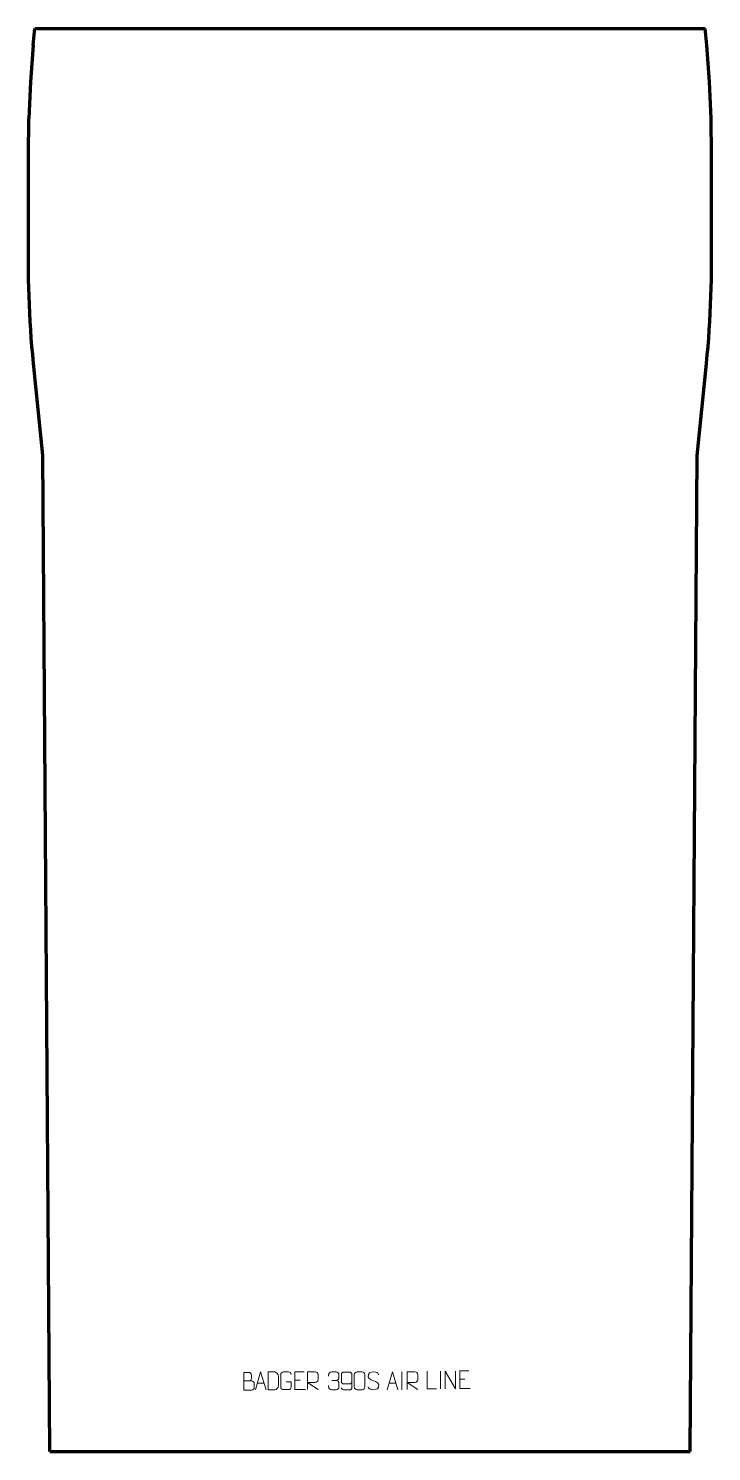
# Model space of a CAD drawing. Header units: millimetres. Extents: x -480 to 480, y -1000 to 1000.
import ezdxf

# ---------------------------------------------------------------- set-up
doc = ezdxf.new("R2010")
doc.units = ezdxf.units.MM
doc.header["$MEASUREMENT"] = 0
doc.layers.add('layer 1', color=7, linetype='Continuous')

msp = doc.modelspace()

# ---------------------------------------------------------------- linework, layer by layer
at = {"layer": 'layer 1', "color": 242, "lineweight": 106}
for points in [[(-473.468, 976.2928), (-473.468, 976.2928), (-471.1788, 999.8176), (-471.1788, 999.8176)], [(-471.1788, 999.8176), (-471.1788, 999.8176), (471.1792, 999.8176), (471.1792, 999.8176)], [(473.468, 976.2928), (473.468, 976.2928), (471.1792, 999.8176), (471.1792, 999.8176)], [(-473.468, 976.2928), (-473.468, 976.2928), (-477.0472, 924.7241), (-477.0472, 924.7241)], [(477.0473, 924.7241), (477.0473, 924.7241), (473.468, 976.2928), (473.468, 976.2928)], [(-477.0472, 924.7241), (-477.0472, 924.7241), (-479.196, 873.076), (-479.196, 873.076)], [(479.1961, 873.076), (479.1961, 873.076), (477.0473, 924.7241), (477.0473, 924.7241)], [(-479.9127, 821.3881), (-479.9127, 821.3881), (-479.196, 873.076), (-479.196, 873.076)], [(479.9127, 821.3881), (479.9127, 821.3881), (479.1961, 873.076), (479.1961, 873.076)], [(-479.9127, 670.8666), (-479.9127, 670.8666), (-479.9127, 821.3881), (-479.9127, 821.3881)], [(479.9127, 670.8666), (479.9127, 670.8666), (479.9127, 821.3881), (479.9127, 821.3881)], [(-479.8641, 659.0468), (-479.8641, 659.0468), (-479.9127, 670.8666), (-479.9127, 670.8666)], [(479.8631, 659.0468), (479.8631, 659.0468), (479.9127, 670.8666), (479.9127, 670.8666)], [(-479.7163, 647.228), (-479.7163, 647.228), (-479.8641, 659.0468), (-479.8641, 659.0468)], [(-479.4706, 635.4119), (-479.4706, 635.4119), (-479.7163, 647.228), (-479.7163, 647.228)], [(479.4707, 635.4119), (479.4707, 635.4119), (479.7167, 647.228), (479.7167, 647.228)], [(479.7167, 647.228), (479.7167, 647.228), (479.8631, 659.0468), (479.8631, 659.0468)], [(-479.1267, 623.5971), (-479.1267, 623.5971), (-479.4706, 635.4119), (-479.4706, 635.4119)], [(-478.6865, 611.7866), (-478.6865, 611.7866), (-479.1267, 623.5971), (-479.1267, 623.5971)], [(478.6866, 611.7866), (478.6866, 611.7866), (479.1268, 623.5971), (479.1268, 623.5971)], [(479.1268, 623.5971), (479.1268, 623.5971), (479.4707, 635.4119), (479.4707, 635.4119)], [(-478.1466, 599.9797), (-478.1466, 599.9797), (-478.6865, 611.7866), (-478.6865, 611.7866)], [(-477.5085, 588.1769), (-477.5085, 588.1769), (-478.1466, 599.9797), (-478.1466, 599.9797)], [(477.5086, 588.1769), (477.5086, 588.1769), (478.1467, 599.9797), (478.1467, 599.9797)], [(478.1467, 599.9797), (478.1467, 599.9797), (478.6866, 611.7866), (478.6866, 611.7866)], [(-476.7726, 576.3804), (-476.7726, 576.3804), (-477.5085, 588.1769), (-477.5085, 588.1769)], [(476.7727, 576.3804), (476.7727, 576.3804), (477.5086, 588.1769), (477.5086, 588.1769)], [(-475.9385, 564.5906), (-475.9385, 564.5906), (-476.7726, 576.3804), (-476.7726, 576.3804)], [(-475.0077, 552.8085), (-475.0077, 552.8085), (-475.9385, 564.5906), (-475.9385, 564.5906)], [(475.0065, 552.8085), (475.0065, 552.8085), (475.9386, 564.5906), (475.9386, 564.5906)], [(475.9386, 564.5906), (475.9386, 564.5906), (476.7727, 576.3804), (476.7727, 576.3804)], [(-473.9775, 541.0331), (-473.9775, 541.0331), (-475.0077, 552.8085), (-475.0077, 552.8085)], [(-472.8511, 529.2681), (-472.8511, 529.2681), (-473.9775, 541.0331), (-473.9775, 541.0331)], [(472.8511, 529.2681), (472.8511, 529.2681), (473.978, 541.0331), (473.978, 541.0331)], [(473.978, 541.0331), (473.978, 541.0331), (475.0065, 552.8085), (475.0065, 552.8085)], [(-459.9159, 399.9274), (-459.9159, 399.9274), (-472.8511, 529.2681), (-472.8511, 529.2681)], [(459.9159, 399.9274), (459.9159, 399.9274), (472.8511, 529.2681), (472.8511, 529.2681)], [(-449.9184, -999.8176), (-449.9184, -999.8176), (-459.9159, 399.9274), (-459.9159, 399.9274)], [(449.9184, -999.8176), (449.9184, -999.8176), (459.9159, 399.9274), (459.9159, 399.9274)], [(-449.9184, -999.8176), (-449.9184, -999.8176), (449.9184, -999.8176), (449.9184, -999.8176)]]:
    msp.add_open_spline(points, degree=3, dxfattribs=at)
at = {"layer": 'layer 1', "color": 250, "lineweight": 9}
for points, knots in [([(-177.3862, -900.5267), (-173.7476, -900.5263), (-170.1605, -900.5263), (-166.5211, -900.5267), (-166.5211, -900.5267), (-164.5457, -900.544), (-162.6221, -902.2801), (-162.6221, -904.3297), (-162.6221, -904.3297), (-162.6225, -905.4583), (-162.6225, -908.5077), (-162.6221, -909.6366), (-162.6221, -909.6366), (-162.6045, -911.4945), (-164.1466, -913.5084), (-166.4681, -913.4915), (-166.4681, -913.4915), (-170.1079, -913.4911), (-173.7473, -913.4911), (-177.3862, -913.4915), (-177.3862, -913.4915), (-177.3862, -905.1732), (-177.3862, -896.8554), (-177.3862, -888.5379), (-177.3862, -888.5379), (-175.0125, -888.5379), (-172.6384, -888.5379), (-170.2642, -888.5379), (-170.2642, -888.5379), (-168.5834, -888.5203), (-166.4866, -890.4308), (-166.4689, -892.3932), (-166.4689, -892.3932), (-166.4693, -894.4593), (-166.4693, -894.6053), (-166.4689, -896.6718), (-166.4689, -896.6718), (-166.4516, -898.7379), (-168.3061, -900.544), (-170.3161, -900.5267)], [0, 0, 0, 0, 0.090909091, 0.090909091, 0.090909091, 0.090909091, 0.181818182, 0.181818182, 0.181818182, 0.181818182, 0.272727273, 0.272727273, 0.272727273, 0.272727273, 0.363636364, 0.363636364, 0.363636364, 0.363636364, 0.454545455, 0.454545455, 0.454545455, 0.454545455, 0.545454545, 0.545454545, 0.545454545, 0.545454545, 0.636363636, 0.636363636, 0.636363636, 0.636363636, 0.727272727, 0.727272727, 0.727272727, 0.727272727, 0.818181818, 0.818181818, 0.818181818, 0.818181818, 1, 1, 1, 1]), ([(-161.0016, -913.0034), (-161.0016, -913.0034), (-153.6306, -888.0499), (-153.6306, -888.0499), (-153.6306, -888.0499), (-153.6306, -888.0499), (-146.0607, -913.0034), (-146.0607, -913.0034)], [0, 0, 0, 0, 0.333333333, 0.333333333, 0.333333333, 0.333333333, 1, 1, 1, 1]), ([(-143.2379, -912.9753), (-140.9061, -912.9749), (-135.9559, -912.9989), (-133.6244, -912.9992), (-133.6244, -912.9992), (-131.6994, -913.1046), (-128.3808, -909.563), (-128.392, -907.5457), (-128.392, -907.5457), (-128.3924, -901.7756), (-128.3924, -899.6059), (-128.392, -893.8366), (-128.392, -893.8366), (-128.3963, -891.6985), (-131.7708, -888.0384), (-133.9232, -888.0519), (-133.9232, -888.0519), (-136.2489, -888.0519), (-140.9732, -888.0519), (-143.2993, -888.0519), (-143.2993, -888.0519), (-143.2989, -893.7988), (-143.2376, -907.228), (-143.2379, -912.9753)], [0, 0, 0, 0, 0.142857143, 0.142857143, 0.142857143, 0.142857143, 0.285714286, 0.285714286, 0.285714286, 0.285714286, 0.428571429, 0.428571429, 0.428571429, 0.428571429, 0.571428571, 0.571428571, 0.571428571, 0.571428571, 0.714285714, 0.714285714, 0.714285714, 0.714285714, 1, 1, 1, 1]), ([(-117.8406, -901.8616), (-117.8406, -901.8616), (-110.6725, -901.8616), (-110.6725, -901.8616), (-110.6725, -901.8616), (-110.6725, -901.8616), (-110.6725, -909.0297), (-110.6725, -909.0297), (-110.6725, -909.0297), (-110.8122, -911.3531), (-112.4894, -912.8327), (-114.6372, -912.8435), (-114.6372, -912.8435), (-116.969, -912.8431), (-119.301, -912.8431), (-121.6325, -912.8435), (-121.6325, -912.8435), (-123.5574, -912.9489), (-125.5296, -911.0644), (-125.5184, -909.0471), (-125.5184, -909.0471), (-125.518, -903.277), (-125.518, -897.5073), (-125.5184, -891.738), (-125.5184, -891.738), (-125.5142, -889.5999), (-123.7674, -887.8807), (-121.6151, -887.8941), (-121.6151, -887.8941), (-119.2894, -887.8941), (-116.9633, -887.8941), (-114.6372, -887.8941), (-114.6372, -887.8941), (-112.6905, -887.8587), (-110.6991, -889.3502), (-110.6725, -891.7879)], [0, 0, 0, 0, 0.1, 0.1, 0.1, 0.1, 0.2, 0.2, 0.2, 0.2, 0.3, 0.3, 0.3, 0.3, 0.4, 0.4, 0.4, 0.4, 0.5, 0.5, 0.5, 0.5, 0.6, 0.6, 0.6, 0.6, 0.7, 0.7, 0.7, 0.7, 0.8, 0.8, 0.8, 0.8, 1, 1, 1, 1]), ([(-92.5687, -887.647), (-92.5687, -887.647), (-105.4426, -887.647), (-105.4426, -887.647), (-105.4426, -887.647), (-105.4426, -887.647), (-105.4426, -912.6006), (-105.4426, -912.6006), (-105.4426, -912.6006), (-105.4426, -912.6006), (-90.5768, -912.6006), (-90.5768, -912.6006)], [0, 0, 0, 0, 0.25, 0.25, 0.25, 0.25, 0.5, 0.5, 0.5, 0.5, 1, 1, 1, 1]), ([(-87.6968, -912.8461), (-87.6968, -912.8461), (-87.6968, -887.8926), (-87.6968, -887.8926), (-87.6968, -887.8926), (-84.102, -887.8926), (-80.5065, -887.8926), (-76.9113, -887.8926), (-76.9113, -887.8926), (-74.586, -887.9303), (-73.0287, -889.4203), (-73.0328, -891.7867), (-73.0328, -891.7867), (-73.0332, -893.8222), (-73.0332, -896.8816), (-73.0328, -898.9176), (-73.0328, -898.9176), (-73.0393, -900.7931), (-74.8516, -902.7349), (-76.8611, -902.754), (-76.8611, -902.754), (-76.8611, -902.754), (-87.6968, -902.754), (-87.6968, -902.754), (-87.6968, -902.754), (-87.6968, -902.754), (-73.0421, -912.8461), (-73.0421, -912.8461)], [0, 0, 0, 0, 0.125, 0.125, 0.125, 0.125, 0.25, 0.25, 0.25, 0.25, 0.375, 0.375, 0.375, 0.375, 0.5, 0.5, 0.5, 0.5, 0.625, 0.625, 0.625, 0.625, 0.75, 0.75, 0.75, 0.75, 1, 1, 1, 1]), ([(-58.4371, -893.7342), (-58.4371, -893.7342), (-58.4371, -891.877), (-58.4371, -891.877), (-58.4371, -891.877), (-58.4514, -890.1351), (-55.7869, -888.017), (-53.7278, -888.0397), (-53.7278, -888.0397), (-51.6637, -888.0397), (-49.5997, -888.0397), (-47.536, -888.0397), (-47.536, -888.0397), (-45.3415, -888.0309), (-43.7432, -889.8777), (-43.6988, -891.7898), (-43.6988, -891.7898), (-43.6992, -893.2249), (-43.6992, -894.66), (-43.6988, -896.0955), (-43.6988, -896.0955), (-43.7474, -897.749), (-45.35, -899.979), (-47.5483, -899.969), (-47.5483, -899.969), (-45.3446, -899.9802), (-43.7366, -901.7834), (-43.6826, -903.8429), (-43.6826, -903.8429), (-43.683, -905.6276), (-43.683, -907.4123), (-43.6826, -909.1974), (-43.6826, -909.1974), (-43.6725, -911.2588), (-45.7274, -913.0219), (-47.5483, -913.0138), (-47.5483, -913.0138), (-49.6136, -913.0135), (-51.6788, -913.0135), (-53.7444, -913.0138), (-53.7444, -913.0138), (-55.913, -913.0023), (-58.444, -910.6021), (-58.4626, -909.1403), (-58.4626, -909.1403), (-58.4626, -909.1403), (-58.4626, -907.2317), (-58.4626, -907.2317)], [0, 0, 0, 0, 0.076923077, 0.076923077, 0.076923077, 0.076923077, 0.153846154, 0.153846154, 0.153846154, 0.153846154, 0.230769231, 0.230769231, 0.230769231, 0.230769231, 0.307692308, 0.307692308, 0.307692308, 0.307692308, 0.384615385, 0.384615385, 0.384615385, 0.384615385, 0.461538462, 0.461538462, 0.461538462, 0.461538462, 0.538461538, 0.538461538, 0.538461538, 0.538461538, 0.615384615, 0.615384615, 0.615384615, 0.615384615, 0.692307692, 0.692307692, 0.692307692, 0.692307692, 0.769230769, 0.769230769, 0.769230769, 0.769230769, 0.846153846, 0.846153846, 0.846153846, 0.846153846, 1, 1, 1, 1]), ([(-40.2312, -910.1778), (-40.2071, -911.5173), (-38.8509, -913.1706), (-37.279, -913.1362), (-37.279, -913.1362), (-34.2942, -913.1359), (-31.309, -913.1359), (-28.3236, -913.1362), (-28.3236, -913.1362), (-27.1045, -913.1512), (-25.3763, -911.7136), (-25.3713, -910.1778), (-25.3713, -910.1778), (-25.3716, -903.8174), (-25.3716, -897.4566), (-25.3713, -891.0958), (-25.3713, -891.0958), (-25.376, -889.9329), (-27.1045, -888.1618), (-28.3236, -888.1374), (-28.3236, -888.1374), (-31.309, -888.1377), (-34.2942, -888.1377), (-37.279, -888.1374), (-37.279, -888.1374), (-38.5571, -888.1812), (-40.2268, -889.7957), (-40.2312, -891.0958), (-40.2312, -891.0958), (-40.2312, -894.6792), (-40.2312, -898.2622), (-40.2312, -901.845), (-40.2312, -901.845), (-40.1927, -903.3232), (-38.61, -904.7561), (-37.279, -904.754), (-37.279, -904.754), (-34.2942, -904.7543), (-31.309, -904.7543), (-28.3236, -904.754), (-28.3236, -904.754), (-26.9941, -904.759), (-25.3511, -903.2518), (-25.3928, -901.8232)], [0, 0, 0, 0, 0.083333333, 0.083333333, 0.083333333, 0.083333333, 0.166666667, 0.166666667, 0.166666667, 0.166666667, 0.25, 0.25, 0.25, 0.25, 0.333333333, 0.333333333, 0.333333333, 0.333333333, 0.416666667, 0.416666667, 0.416666667, 0.416666667, 0.5, 0.5, 0.5, 0.5, 0.583333333, 0.583333333, 0.583333333, 0.583333333, 0.666666667, 0.666666667, 0.666666667, 0.666666667, 0.75, 0.75, 0.75, 0.75, 0.833333333, 0.833333333, 0.833333333, 0.833333333, 1, 1, 1, 1]), ([(-18.1288, -887.9472), (-15.8031, -887.9472), (-13.477, -887.9472), (-11.1509, -887.9472), (-11.1509, -887.9472), (-9.2043, -887.9116), (-7.2129, -889.4032), (-7.1862, -891.8408), (-7.1862, -891.8408), (-7.1866, -897.5877), (-7.1866, -903.335), (-7.1862, -909.0827), (-7.1862, -909.0827), (-7.326, -911.4061), (-9.0032, -912.8857), (-11.1509, -912.8965), (-11.1509, -912.8965), (-13.4828, -912.8961), (-15.8147, -912.8961), (-18.1462, -912.8965), (-18.1462, -912.8965), (-20.0712, -913.0019), (-22.0433, -911.1174), (-22.0321, -909.1001), (-22.0321, -909.1001), (-22.0318, -903.33), (-22.0318, -897.5603), (-22.0321, -891.791), (-22.0321, -891.791), (-22.0279, -889.6529), (-20.2812, -887.9337), (-18.1288, -887.9472)], [0, 0, 0, 0, 0.111111111, 0.111111111, 0.111111111, 0.111111111, 0.222222222, 0.222222222, 0.222222222, 0.222222222, 0.333333333, 0.333333333, 0.333333333, 0.333333333, 0.444444444, 0.444444444, 0.444444444, 0.444444444, 0.555555556, 0.555555556, 0.555555556, 0.555555556, 0.666666667, 0.666666667, 0.666666667, 0.666666667, 0.777777778, 0.777777778, 0.777777778, 0.777777778, 1, 1, 1, 1]), ([(4.819, -900.2878), (0.5707, -898.8174), (-4.3374, -897.0216), (-2.3323, -891.5013), (-2.3323, -891.5013), (-0.8288, -887.3614), (4.3848, -887.7499), (7.9884, -888.351), (7.9884, -888.351), (10.849, -888.8282), (11.7137, -890.0414), (12.0243, -892.1255)], [0, 0, 0, 0, 0.25, 0.25, 0.25, 0.25, 0.5, 0.5, 0.5, 0.5, 1, 1, 1, 1]), ([(24.1324, -912.9588), (24.1324, -912.9588), (31.5034, -888.0053), (31.5034, -888.0053), (31.5034, -888.0053), (31.5034, -888.0053), (39.0733, -912.9588), (39.0733, -912.9588)], [0, 0, 0, 0, 0.333333333, 0.333333333, 0.333333333, 0.333333333, 1, 1, 1, 1]), ([(52.4372, -912.8015), (52.4372, -912.8015), (52.4372, -887.848), (52.4372, -887.848), (52.4372, -887.848), (56.032, -887.848), (59.6275, -887.848), (63.2227, -887.848), (63.2227, -887.848), (65.548, -887.8857), (67.1053, -889.3757), (67.1012, -891.7421), (67.1012, -891.7421), (67.1008, -893.7776), (67.1008, -896.837), (67.1012, -898.873), (67.1012, -898.873), (67.0947, -900.7485), (65.2824, -902.6903), (63.2729, -902.7094), (63.2729, -902.7094), (63.2729, -902.7094), (52.4372, -902.7094), (52.4372, -902.7094), (52.4372, -902.7094), (52.4372, -902.7094), (67.0919, -912.8015), (67.0919, -912.8015)], [0, 0, 0, 0, 0.125, 0.125, 0.125, 0.125, 0.25, 0.25, 0.25, 0.25, 0.375, 0.375, 0.375, 0.375, 0.5, 0.5, 0.5, 0.5, 0.625, 0.625, 0.625, 0.625, 0.75, 0.75, 0.75, 0.75, 1, 1, 1, 1]), ([(93.3399, -911.9005), (93.3399, -911.9005), (80.3908, -911.9005), (80.3908, -911.9005), (80.3908, -911.9005), (80.3908, -911.9005), (80.3908, -886.9469), (80.3908, -886.9469)], [0, 0, 0, 0, 0.333333333, 0.333333333, 0.333333333, 0.333333333, 1, 1, 1, 1]), ([(105.538, -911.9004), (105.538, -911.9004), (105.538, -886.9469), (105.538, -886.9469), (105.538, -886.9469), (105.538, -886.9469), (120.1928, -911.9004), (120.1928, -911.9004), (120.1928, -911.9004), (120.1928, -911.9004), (120.1928, -886.9469), (120.1928, -886.9469)], [0, 0, 0, 0, 0.25, 0.25, 0.25, 0.25, 0.5, 0.5, 0.5, 0.5, 1, 1, 1, 1]), ([(138.966, -886.2674), (138.966, -886.2674), (126.0921, -886.2674), (126.0921, -886.2674), (126.0921, -886.2674), (126.0921, -886.2674), (126.0921, -911.221), (126.0921, -911.221), (126.0921, -911.221), (126.0921, -911.221), (140.9579, -911.221), (140.9579, -911.221)], [0, 0, 0, 0, 0.25, 0.25, 0.25, 0.25, 0.5, 0.5, 0.5, 0.5, 1, 1, 1, 1]), ([(4.819, -900.2879), (8.8376, -901.9346), (13.8671, -903.8229), (12.0331, -909.1832), (12.0331, -909.1832), (10.5733, -913.4496), (5.6625, -913.1929), (1.9364, -912.6382), (1.9364, -912.6382), (-0.8136, -912.2284), (-2.0345, -911.0149), (-2.4125, -908.9027)], [0, 0, 0, 0, 0.25, 0.25, 0.25, 0.25, 0.5, 0.5, 0.5, 0.5, 1, 1, 1, 1])]:
    msp.add_open_spline(points, degree=3, knots=knots, dxfattribs=at)
for points in [[(-105.4426, -899.5267), (-105.4426, -899.5267), (-98.2745, -899.5267), (-98.2745, -899.5267)], [(44.6029, -887.995), (44.6029, -887.995), (44.6029, -912.9691), (44.6029, -912.9691)], [(99.0036, -886.66), (99.0036, -886.66), (99.0036, -911.6341), (99.0036, -911.6341)], [(126.0921, -898.1471), (126.0921, -898.1471), (133.2602, -898.1471), (133.2602, -898.1471)], [(-158.279, -903.754), (-158.279, -903.754), (-148.7833, -903.754), (-148.7833, -903.754)], [(-53.7274, -899.9794), (-53.7274, -899.9794), (-47.531, -899.9794), (-47.531, -899.9794)], [(26.855, -903.7094), (26.855, -903.7094), (36.3507, -903.7094), (36.3507, -903.7094)]]:
    msp.add_open_spline(points, degree=3, dxfattribs=at)

doc.saveas('drawing.dxf')
